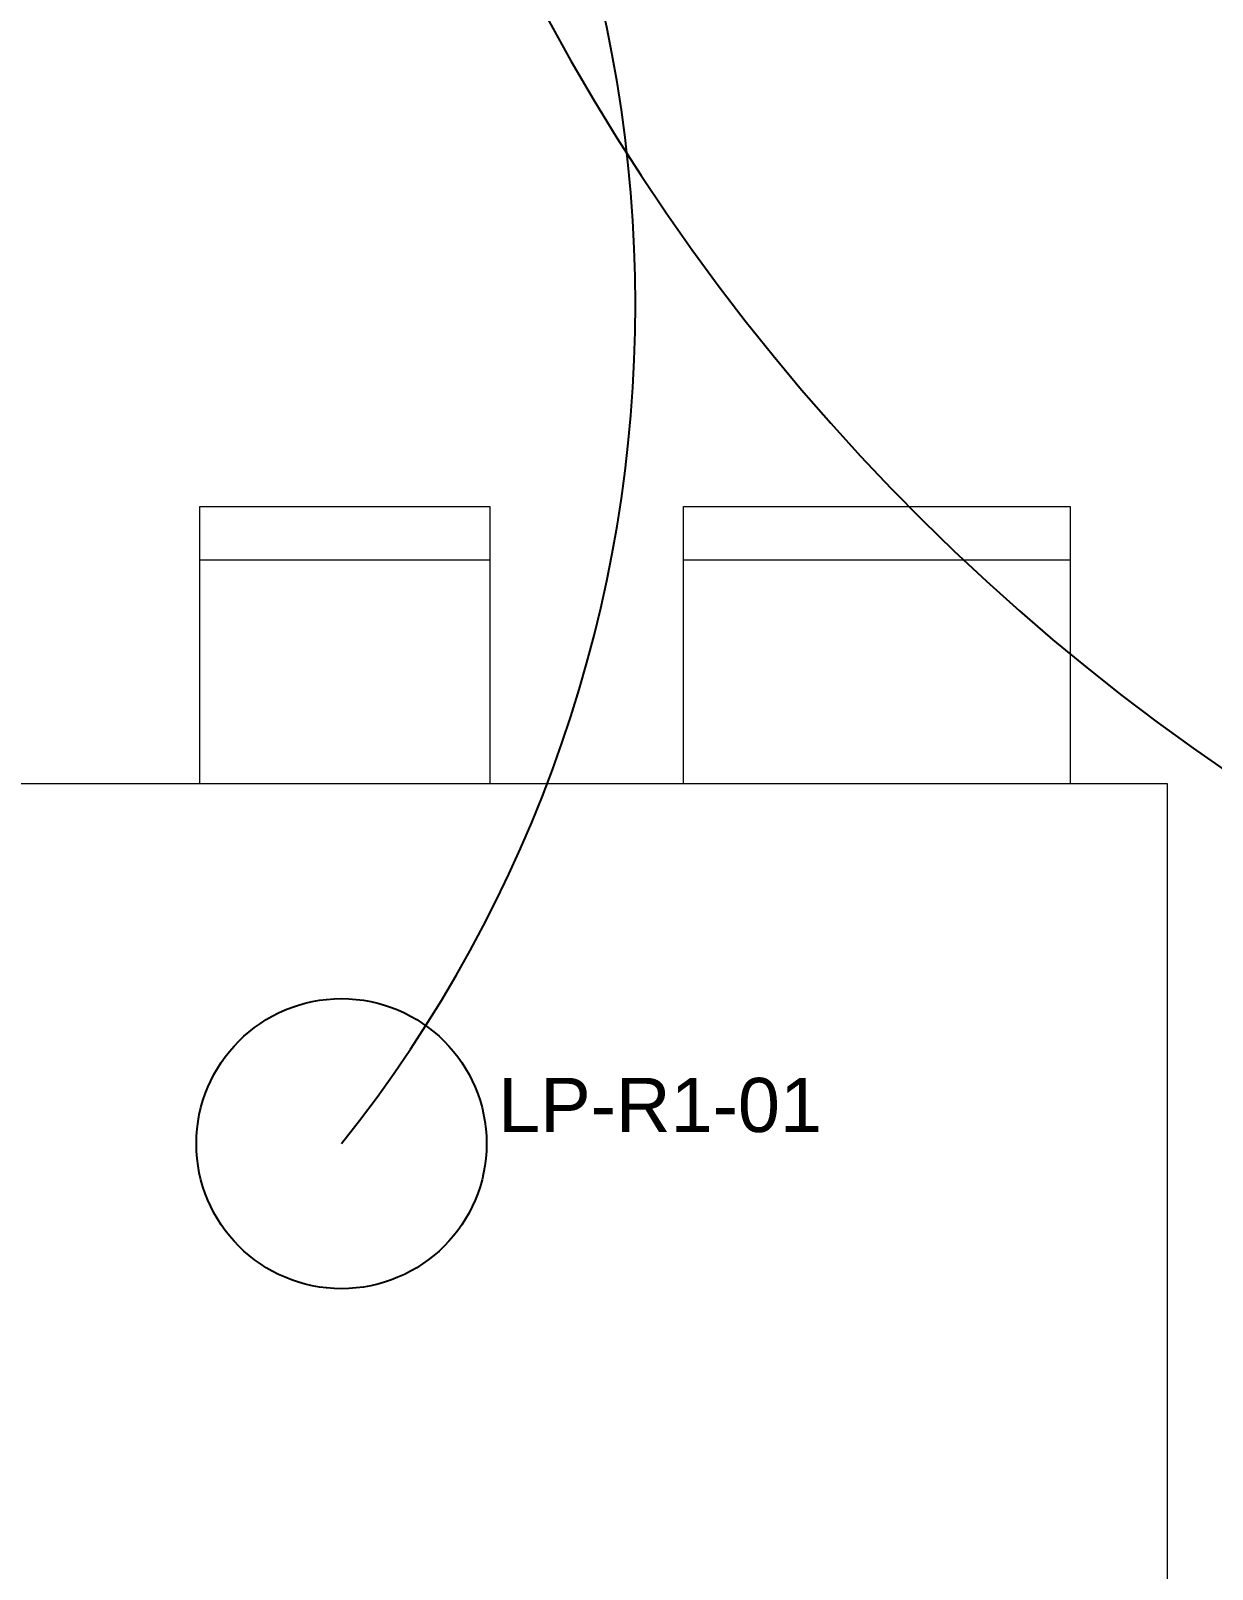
# Model space of a CAD drawing. Header units: inches. Extents: x -21163 to 11874, y -14995 to 6550.
# Drawn here: x -12710 to -11489, y -1854 to -263 of the extents above; entities that cross this region are included whole.
import ezdxf

# ---------------------------------------------------------------- set-up
doc = ezdxf.new("R2010")
doc.units = ezdxf.units.IN
doc.header["$MEASUREMENT"] = 0
doc.layers.add('furniture', color=8, linetype='Continuous', lineweight=0)
for name, color, linetype in [('LIGHTING', 4, 'Continuous'), ('TAGS', 7, 'Continuous'), ('WIRING', 4, 'Continuous')]:
    doc.layers.add(name, color=color, linetype=linetype)
doc.styles.get("Standard").update_dxf_attribs({"font": 'arial.ttf'})

msp = doc.modelspace()

# ---------------------------------------------------------------- linework, layer by layer
at = {"layer": 'furniture'}
for points in [[(-12535.4, -1042), (-12535.4, -755.5), (-12235.4, -755.5), (-12235.4, -1042)], [(-12035.4, -1042), (-12035.4, -755.5), (-11635.4, -755.5), (-11635.4, -1042)], [(-12535.4, -810.6), (-12235.4, -810.6)], [(-12035.4, -810.6), (-11635.4, -810.6)]]:
    msp.add_lwpolyline(points, dxfattribs=at)
msp.add_lwpolyline([(-13235.6, -1042), (-13235.6, -1917), (-11535.1, -1917), (-11535.1, -1042)], close=True, dxfattribs=at)
at = {"layer": 'LIGHTING'}
msp.add_circle((-12388.8, -1414.2), 150, dxfattribs=at)
at = {"layer": 'WIRING'}
for points in [[(-12388.8, -1414.2, 0.35), (-12388.8, 322)], [(-12388.8, 322, 0.35), (-10239.5, -1414.2)]]:
    msp.add_lwpolyline(points, format="xyb", dxfattribs=at)

# ---------------------------------------------------------------- texts
at = {"layer": 'TAGS'}
msp.add_text('LP-R1-01', height=56, dxfattribs=at).set_placement((-12226.8, -1402.2))

doc.saveas('drawing.dxf')
